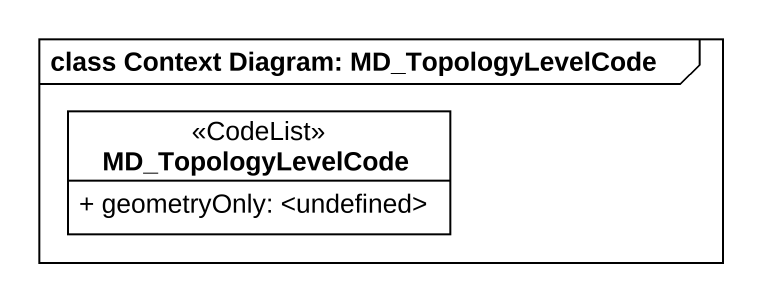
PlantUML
@startuml
mainframe class Context Diagram: MD_TopologyLevelCode
hide circle
hide empty members
skinparam classAttributeIconSize 0
class MD_TopologyLevelCode <<CodeList>> #FFFFFF {
  + geometryOnly: <undefined>
}
@enduml
